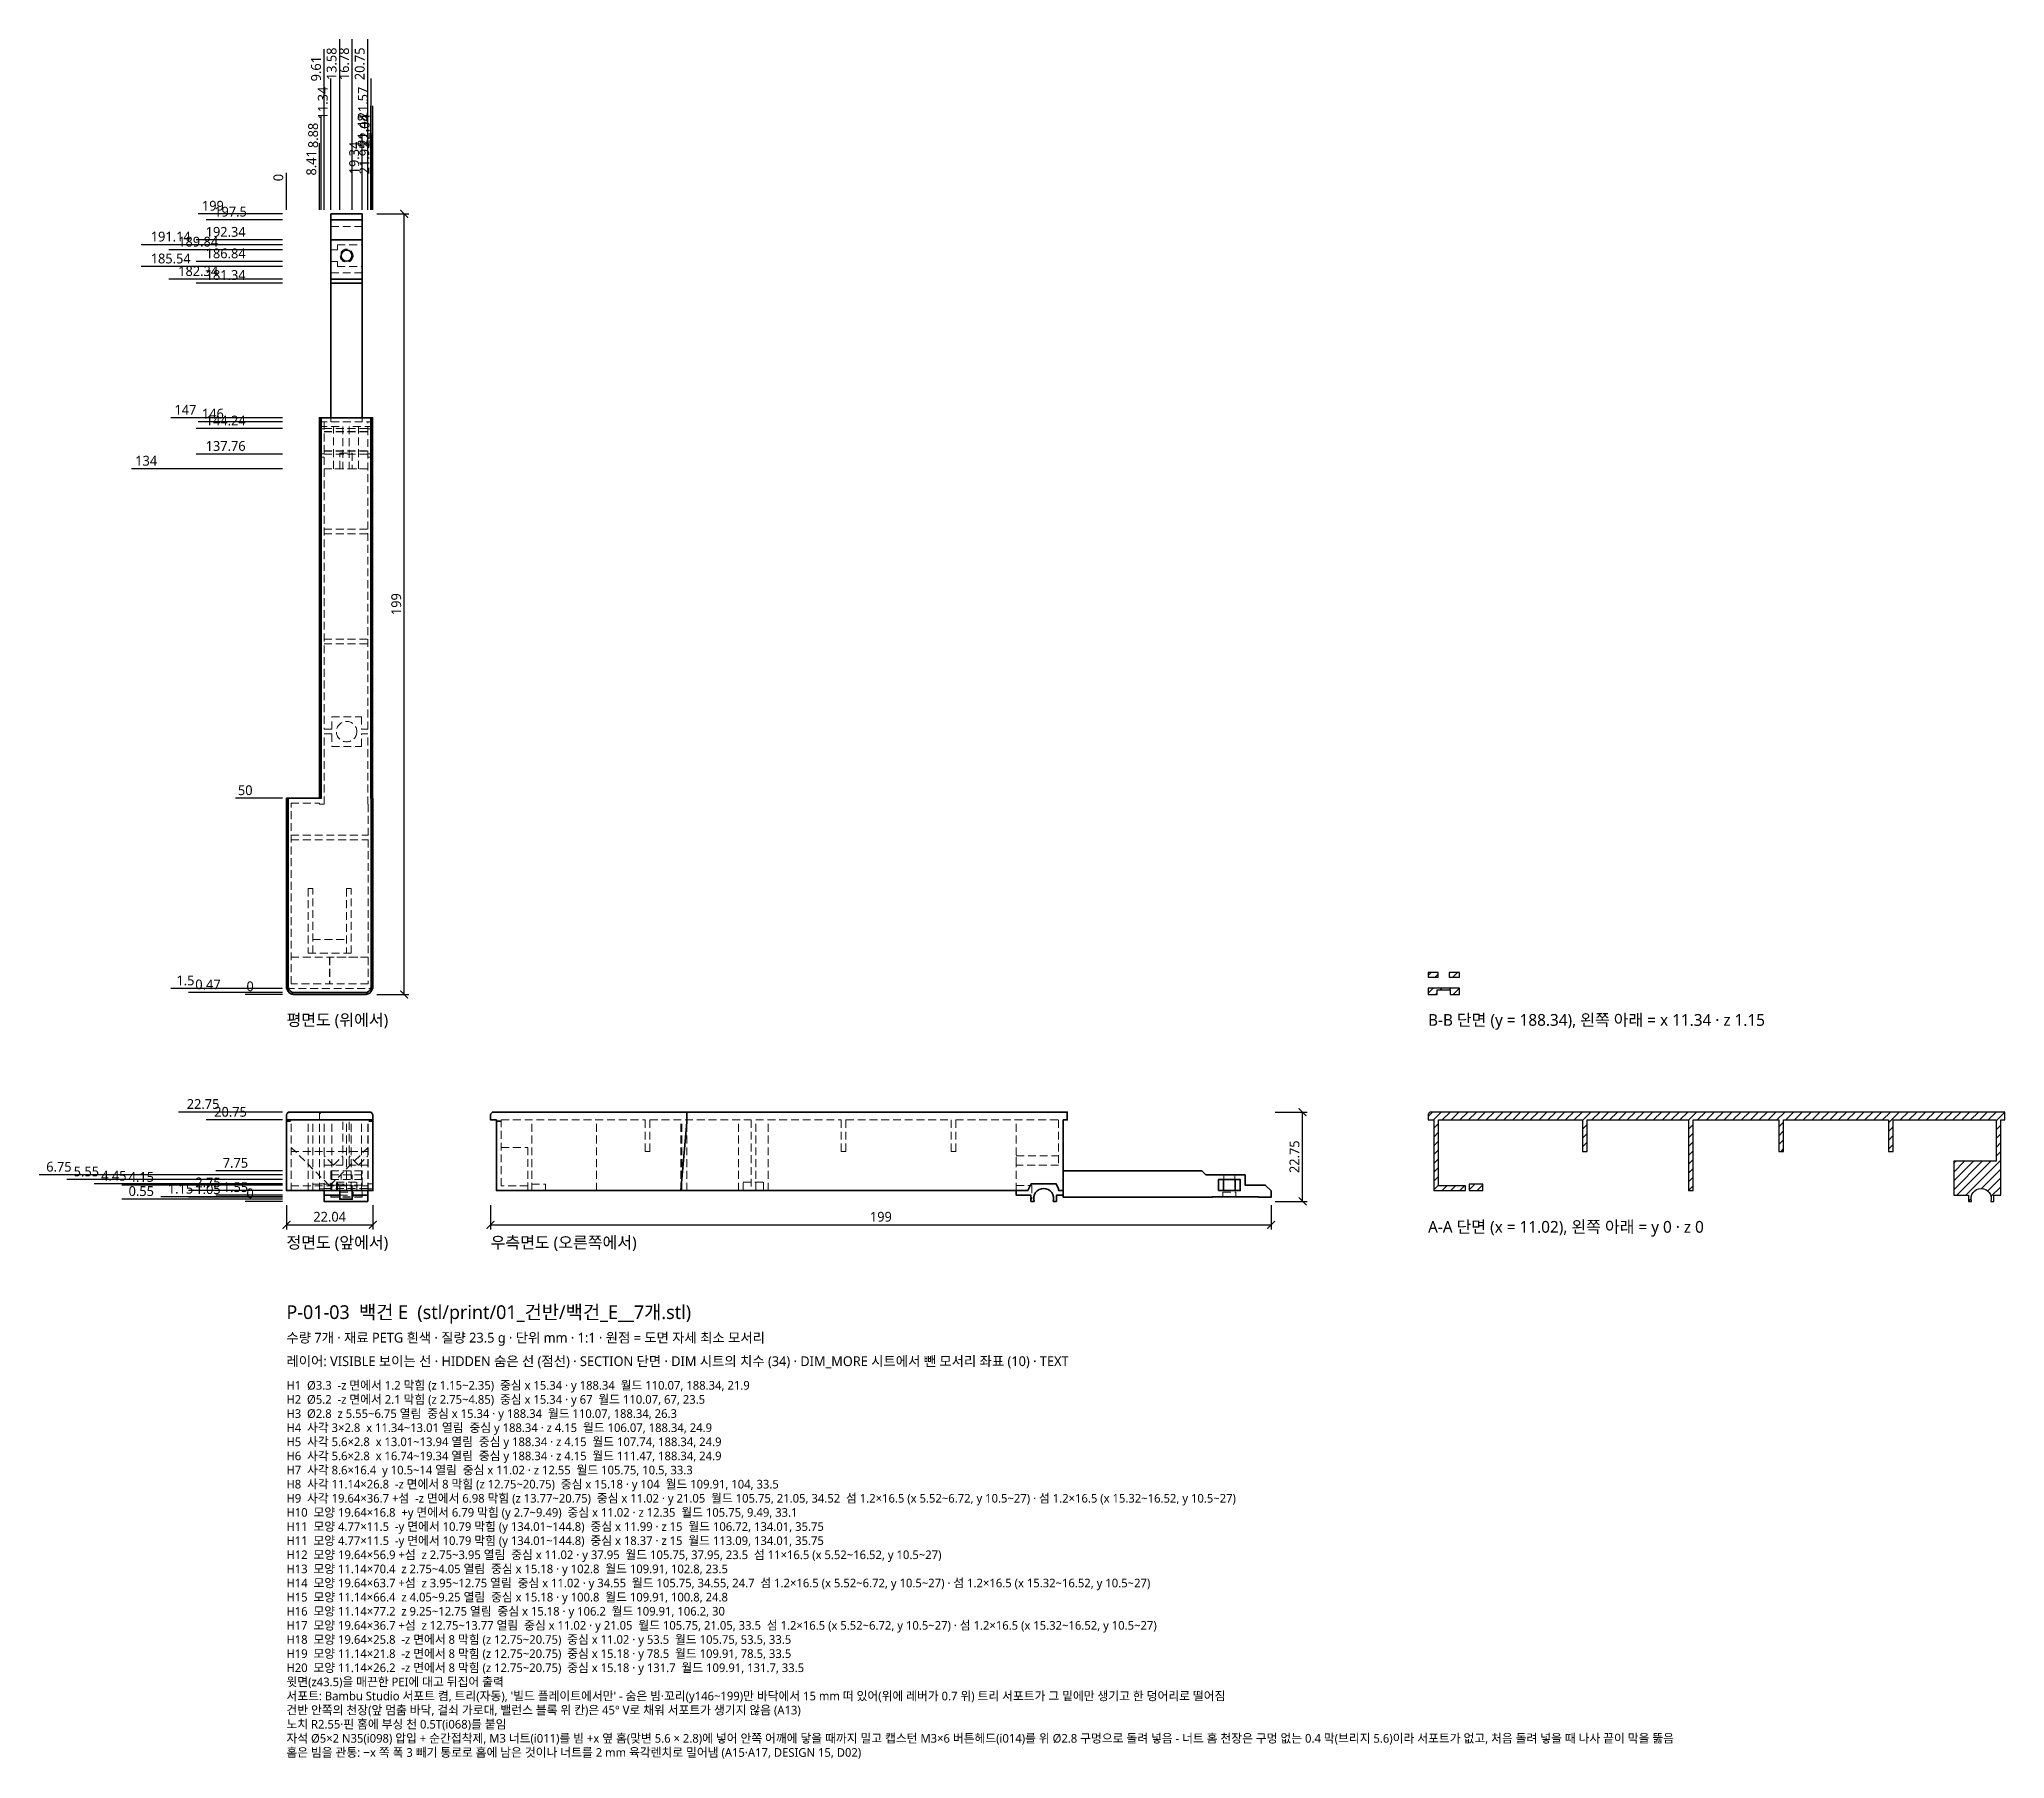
# Model space of a CAD drawing. Header units: millimetres. Extents: x -63 to 438, y -142 to 296.
import ezdxf

# ---------------------------------------------------------------- set-up
doc = ezdxf.new("R2010")
doc.units = ezdxf.units.MM
doc.linetypes.add('HIDDEN', pattern=[3, 2, -1])
for name, color, linetype, lineweight in [('DIM', 4, 'CONTINUOUS', 13), ('DIM_MORE', 3, 'CONTINUOUS', 13), ('HIDDEN', 8, 'HIDDEN', 18), ('SECTION', 5, 'CONTINUOUS', 25), ('TEXT', 7, 'CONTINUOUS', 18), ('VISIBLE', 7, 'CONTINUOUS', 35)]:
    doc.layers.add(name, color=color, linetype=linetype, lineweight=lineweight)
doc.styles.add('KR', font='malgun.ttf')
doc.dimstyles.new('TOCCATA', dxfattribs={"dimtxt": 2.5, "dimasz": 2, "dimexe": 1.2, "dimexo": 1, "dimgap": 0.8, "dimtad": 1, "dimdsep": 46, "dimtxsty": 'KR', "dimblk": 'ARCHTICK', "dimcen": 2.5, "dimazin": 3, "dimtfac": 0.5, "dimtmove": 2, "dimatfit": 3})

# ---------------------------------------------------------------- blocks, each defined once
blk = doc.blocks.new('_ARCHTICK')
at = {"color": 0, "linetype": 'BYBLOCK', "const_width": 0.15}
blk.add_lwpolyline([(-0.5, -0.5), (0.5, 0.5)], dxfattribs=at)

msp = doc.modelspace()

# ---------------------------------------------------------------- hatches: boundary and pattern name
at = {"layer": 'SECTION'}
h = msp.add_hatch(dxfattribs=at)
h.set_pattern_fill('ANSI31', scale=0.5)
h.paths.add_polyline_path([(293.64, 58.35), (291.04, 58.35), (291.04, 57.15), (293.64, 57.15)])
h.paths.add_polyline_path([(299.04, 58.35), (296.44, 58.35), (296.44, 57.15), (299.04, 57.15)])
h.paths.add_polyline_path([(293.39, 53.95), (296.69, 53.95), (296.69, 52.75), (299.04, 52.75), (299.04, 54.35), (291.04, 54.35), (291.04, 52.75), (293.39, 52.75)])
h = msp.add_hatch(dxfattribs=at)
h.set_pattern_fill('ANSI31', scale=0.5)
h.paths.add_polyline_path([(429.5, 0.58), (429.53, 1.18), (429.69, 1.75), (429.99, 2.26), (430.4, 2.7), (430.89, 3.03), (431.45, 3.23), (432.04, 3.3), (432.63, 3.23), (433.19, 3.03), (433.68, 2.7), (434.09, 2.26), (434.39, 1.75), (434.55, 1.18), (434.58, 0.58), (434.48, 0), (435.28, 0), (435.28, 1.55), (437.04, 1.55), (437.04, 20.75), (438.04, 20.75), (438.04, 22.75), (291.506, 22.75), (291.272, 22.517), (291.203, 22.438), (291.145, 22.351), (291.099, 22.257), (291.065, 22.158), (291.045, 22.055), (291.04, 21.982), (291.04, 20.75), (292.54, 20.75), (292.54, 2.75), (300.54, 2.75), (300.54, 3.95), (293.74, 3.95), (293.74, 20.75), (330.44, 20.75), (330.44, 12.75), (331.64, 12.75), (331.64, 20.75), (357.44, 20.75), (357.44, 2.75), (358.64, 2.75), (358.64, 20.75), (380.44, 20.75), (380.44, 12.75), (381.64, 12.75), (381.64, 20.75), (408.44, 20.75), (408.44, 12.75), (409.64, 12.75), (409.64, 20.75), (435.84, 20.75), (435.84, 10.219), (425.05, 10.219), (425.05, 9.25), (425.04, 9.25), (425.04, 1.55), (428.8, 1.55), (428.8, 0), (429.6, 0)])
h.paths.add_polyline_path([(305.04, 4.35), (301.54, 4.35), (301.54, 2.75), (305.04, 2.75)])

# ---------------------------------------------------------------- linework, layer by layer
at = {"layer": 'HIDDEN'}
for points in [[(11.34, 248.55), (19.34, 248.55)], [(11.34, 242.59), (13.01, 242.59), (13.01, 243.89), (19.34, 243.89)], [(11.34, 239.59), (13.01, 239.59), (13.01, 238.29), (19.34, 238.29)], [(11.34, 236.75), (19.34, 236.75)], [(8.409, 198.75), (21.95, 198.75)], [(8.409, 197.55), (14.38, 197.55), (14.38, 186.75)], [(8.409, 196.95), (9.609, 196.95)], [(9.609, 198.75), (9.609, 120.35), (11.54, 120.35), (11.54, 123.55), (19.14, 123.55), (19.14, 120.35), (20.75, 120.35)], [(9.609, 186.76), (11.985, 186.76), (11.985, 197.55)], [(9.609, 196.99), (20.75, 196.99)], [(9.609, 196.29), (20.75, 196.29)], [(9.609, 196.19), (20.75, 196.19)], [(11.34, 198.75), (11.34, 199.74)], [(14.38, 186.76), (12.004, 186.76), (12.004, 197.55)], [(21.95, 197.55), (15.98, 197.55), (15.98, 186.75)], [(15.98, 186.76), (18.355, 186.76), (18.355, 197.55)], [(20.75, 186.76), (18.375, 186.76), (18.375, 197.55)], [(19.34, 198.75), (19.34, 199.74)], [(20.75, 120.35), (20.75, 198.75)], [(20.75, 196.95), (21.95, 196.95)], [(8.409, 190.55), (9.609, 190.55)], [(9.609, 191.31), (20.75, 191.31)], [(9.609, 191.21), (20.75, 191.21)], [(9.609, 190.51), (20.75, 190.51)], [(13.58, 186.75), (13.58, 190.75), (16.78, 190.75), (16.78, 186.75)], [(20.75, 190.55), (21.95, 190.55)], [(8.409, 189.75), (9.609, 189.75)], [(9.609, 186.75), (20.75, 186.75)], [(20.75, 189.75), (21.95, 189.75)], [(9.609, 171.35), (20.75, 171.35)], [(9.609, 170.15), (20.75, 170.15)], [(9.609, 143.35), (20.75, 143.35)], [(9.609, 142.15), (20.75, 142.15)], [(20.75, 101.25), (20.84, 101.25), (20.84, 55.45), (1.2, 55.45), (1.2, 101.55), (8.409, 101.55), (8.409, 101.25), (9.609, 101.25), (9.609, 119.15), (11.54, 119.15), (11.54, 115.95), (19.14, 115.95), (19.14, 119.15), (20.75, 119.15)], [(20.75, 101.25), (20.75, 119.15)], [(21.95, 101.25), (22.04, 101.25)], [(1.2, 93.35), (20.84, 93.35)], [(1.2, 92.15), (20.84, 92.15)], [(6.72, 63.25), (6.72, 79.75), (5.52, 79.75), (5.52, 63.25), (16.52, 63.25), (16.52, 79.75), (15.32, 79.75), (15.32, 63.25)], [(6.72, 66.75), (15.32, 66.75)], [(1.2, 62.25), (20.84, 62.25)], [(1.2, 62.24), (11.01, 62.24), (11.01, 55.45)], [(20.84, 62.24), (11.03, 62.24), (11.03, 55.45)], [(0.064, 54.25), (21.976, 54.25)], [(21.04, 54.25), (21.138, 54.255), (21.235, 54.269), (21.33, 54.293)], [(21.33, 54.293), (21.316, 54.289)], [(1.2, 2.75), (1.2, 20.75)], [(5.52, 2.75), (5.52, 20.75)], [(6.72, 2.75), (6.72, 20.75)], [(8.409, 2.75), (8.409, 22.75)], [(8.409, 21.966), (8.415, 22.055), (8.435, 22.158), (8.469, 22.257), (8.515, 22.351), (8.573, 22.438), (8.642, 22.517), (8.876, 22.75)], [(9.609, 2.749), (9.609, 20.75)], [(9.609, 9.25), (14.38, 9.25), (14.38, 20.75)], [(11.54, 2.75), (11.54, 20.75)], [(15.32, 2.75), (15.32, 20.75)], [(20.75, 9.25), (15.98, 9.25), (15.98, 20.75)], [(16.52, 2.75), (16.52, 20.75)], [(19.14, 2.75), (19.14, 20.75)], [(20.75, 2.749), (20.75, 20.75)], [(20.84, 2.75), (20.84, 20.75)], [(21.483, 22.75), (21.717, 22.517), (21.786, 22.438), (21.844, 22.351), (21.89, 22.257), (21.924, 22.158), (21.944, 22.055), (21.95, 21.966)], [(21.95, 2.75), (21.95, 22.318)], [(61.54, 2.75), (61.54, 3.95), (54.74, 3.95), (54.74, 20.75), (91.44, 20.75), (91.44, 12.75), (92.64, 12.75), (92.64, 20.75), (118.44, 20.75), (118.44, 2.75)], [(62.54, 2.75), (62.54, 20.75)], [(79.04, 2.75), (79.04, 20.75)], [(100.54, 2.75), (100.54, 20.75)], [(100.84, 2.75), (100.84, 20.75)], [(102.04, 2.75), (102.04, 20.15)], [(115.24, 2.75), (115.24, 20.75)], [(119.64, 2.75), (119.64, 20.75), (141.44, 20.75), (141.44, 12.75), (142.64, 12.75), (142.64, 20.75), (169.44, 20.75), (169.44, 12.75), (170.64, 12.75), (170.64, 20.75), (196.84, 20.75), (196.84, 9.25), (186.04, 9.25)], [(122.84, 2.75), (122.84, 20.75)], [(186.04, 2.75), (186.04, 20.75)], [(11.01, 3.95), (1.2, 13.77)], [(1.2, 12.75), (20.84, 12.75)], [(11.985, 9.25), (9.609, 11.635)], [(11.03, 3.95), (20.84, 13.77)], [(12.004, 9.25), (14.38, 11.635)], [(18.355, 9.25), (15.98, 11.635)], [(18.375, 9.25), (20.75, 11.635)], [(54.74, 13.77), (61.53, 13.77), (61.53, 3.95)], [(186.05, 9.25), (186.05, 11.635), (196.84, 11.635)], [(11.34, 7.75), (11.34, 1.05), (19.34, 1.05), (19.34, 7.75)], [(11.34, 7.75), (19.34, 7.75)], [(11.34, 6.75), (19.34, 6.75)], [(11.34, 5.55), (19.34, 5.55)], [(13.01, 2.75), (13.01, 5.55)], [(13.94, 5.55), (13.94, 6.75)], [(16.74, 5.55), (16.74, 6.75)], [(238.99, 5.55), (238.99, 6.75)], [(241.77, 5.55), (241.77, 6.75)], [(1.2, 3.95), (20.84, 3.95)], [(6.72, 4.35), (15.32, 4.35)], [(8.409, 4.45), (9.609, 4.45)], [(8.409, 3.175), (9.609, 3.175)], [(9.609, 3.3), (20.75, 3.3)], [(11.34, 4.15), (19.34, 4.15)], [(11.34, 2.65), (19.34, 2.65)], [(11.34, 1.15), (19.34, 1.15)], [(12.746, 2.75), (12.746, 4.85), (17.94, 4.85), (17.94, 2.75)], [(13.58, 2.745), (13.58, 4.05), (16.78, 4.05), (16.78, 2.745)], [(13.58, 1.55), (16.78, 1.55)], [(13.69, 1.15), (13.69, 2.35), (16.99, 2.35), (16.99, 1.15)], [(20.75, 4.45), (21.95, 4.45)], [(20.75, 3.175), (21.95, 3.175)], [(62.54, 4.35), (66.04, 4.35), (66.04, 2.75)], [(116.441, 2.75), (116.441, 4.85), (121.639, 4.85), (121.639, 2.75)], [(186.04, 4.05), (190.04, 4.05), (190.04, 0.55), (189.8, 0.55)], [(238.739, 1.15), (238.739, 2.35), (242.021, 2.35), (242.021, 1.15)]]:
    msp.add_lwpolyline(points, dxfattribs=at)
for centre, radius in [((15.34, 241.09), 1.65), ((15.34, 119.75), 2.6)]:
    msp.add_circle(centre, radius, dxfattribs=at)
for centre, start, end in [((1, 55.25), -174.37504, -90.00002), ((21.04, 55.25), -73.1251, -5.62485)]:
    msp.add_arc(centre, 1, start, end, dxfattribs=at)
at = {"layer": 'SECTION'}
for points in [[(293.64, 58.35), (291.04, 58.35), (291.04, 57.15), (293.64, 57.15)], [(299.04, 58.35), (296.44, 58.35), (296.44, 57.15), (299.04, 57.15)], [(293.39, 53.95), (296.69, 53.95), (296.69, 52.75), (299.04, 52.75), (299.04, 54.35), (291.04, 54.35), (291.04, 52.75), (293.39, 52.75)], [(429.5, 0.58), (429.53, 1.18), (429.69, 1.75), (429.99, 2.26), (430.4, 2.7), (430.89, 3.03), (431.45, 3.23), (432.04, 3.3), (432.63, 3.23), (433.19, 3.03), (433.68, 2.7), (434.09, 2.26), (434.39, 1.75), (434.55, 1.18), (434.58, 0.58), (434.48, 0), (435.28, 0), (435.28, 1.55), (437.04, 1.55), (437.04, 20.75), (438.04, 20.75), (438.04, 22.75), (291.506, 22.75), (291.272, 22.517), (291.203, 22.438), (291.145, 22.351), (291.099, 22.257), (291.065, 22.158), (291.045, 22.055), (291.04, 21.982), (291.04, 20.75), (292.54, 20.75), (292.54, 2.75), (300.54, 2.75), (300.54, 3.95), (293.74, 3.95), (293.74, 20.75), (330.44, 20.75), (330.44, 12.75), (331.64, 12.75), (331.64, 20.75), (357.44, 20.75), (357.44, 2.75), (358.64, 2.75), (358.64, 20.75), (380.44, 20.75), (380.44, 12.75), (381.64, 12.75), (381.64, 20.75), (408.44, 20.75), (408.44, 12.75), (409.64, 12.75), (409.64, 20.75), (435.84, 20.75), (435.84, 10.219), (425.05, 10.219), (425.05, 9.25), (425.04, 9.25), (425.04, 1.55), (428.8, 1.55), (428.8, 0), (429.6, 0)], [(305.04, 4.35), (301.54, 4.35), (301.54, 2.75), (305.04, 2.75)]]:
    msp.add_lwpolyline(points, close=True, dxfattribs=at)
at = {"layer": 'VISIBLE'}
for points in [[(11.34, 199.74), (11.34, 251.75), (19.34, 251.75), (19.34, 199.74)], [(11.34, 250.25), (19.34, 250.25)], [(11.34, 245.09), (19.34, 245.09)], [(11.34, 235.09), (19.34, 235.09)], [(11.34, 234.09), (19.34, 234.09)], [(8.876, 199.75), (8.876, 102.751), (0, 102.75), (0, 54.709), (0.008, 54.554), (0.036, 54.359), (0.084, 54.169), (0.15, 53.984), (0.234, 53.806), (0.335, 53.638), (0.452, 53.48), (0.584, 53.334), (0.73, 53.202), (0.888, 53.085), (1.056, 52.984), (1.234, 52.9), (1.419, 52.834), (1.609, 52.786), (1.804, 52.758), (1.959, 52.75), (20.081, 52.75), (20.236, 52.758), (20.431, 52.786), (20.621, 52.834), (20.806, 52.9), (20.984, 52.984), (21.152, 53.085), (21.31, 53.202), (21.456, 53.334), (21.588, 53.48), (21.705, 53.638), (21.806, 53.806), (21.89, 53.984), (21.956, 54.169), (22.004, 54.359), (22.032, 54.554), (22.04, 54.709), (22.04, 102.75), (21.483, 102.751), (21.483, 199.75)], [(8.409, 102.75), (8.409, 199.75), (21.95, 199.75), (21.95, 101.25)], [(0.467, 102.75), (0.466, 54.75), (0.473, 54.6), (0.495, 54.451), (0.532, 54.305), (0.582, 54.163), (0.647, 54.027), (0.724, 53.898), (0.814, 53.777), (0.915, 53.665), (1.027, 53.564), (1.148, 53.474), (1.277, 53.397), (1.413, 53.332), (1.555, 53.282), (1.701, 53.245), (1.85, 53.223), (2, 53.216), (20.04, 53.216), (20.19, 53.223), (20.339, 53.245), (20.485, 53.282), (20.627, 53.332), (20.763, 53.397), (20.892, 53.474), (21.013, 53.564), (21.125, 53.665), (21.226, 53.777), (21.316, 53.898), (21.393, 54.027), (21.458, 54.163), (21.508, 54.305), (21.545, 54.451), (21.567, 54.6), (21.574, 54.75), (21.573, 102.75)], [(0.004, 55.164), (0, 55.25)], [(22.036, 55.164), (22.04, 55.25)], [(0, 21.982), (0, 2.75), (22.04, 2.75), (22.04, 21.982), (22.035, 22.055)], [(0, 21.966), (0.005, 22.055)], [(0, 20.45), (1, 20.45)], [(0.005, 22.055), (0.025, 22.158), (0.06, 22.257)], [(0.005, 22.055), (0.026, 22.158), (0.06, 22.257)], [(0.06, 22.257), (0.106, 22.351), (0.164, 22.438), (0.106, 22.351)], [(0.064, 20.45), (0.064, 20.75), (21.976, 20.75), (21.976, 20.45)], [(0.164, 22.438), (0.233, 22.517), (0.466, 22.75)], [(0.466, 22.75), (21.574, 22.75), (21.808, 22.517)], [(21.04, 20.45), (22.04, 20.45)], [(21.808, 22.517), (21.573, 22.75)], [(21.808, 22.517), (21.876, 22.438)], [(21.808, 22.517), (21.876, 22.438)], [(21.876, 22.438), (21.935, 22.351), (21.981, 22.257)], [(21.981, 22.257), (21.934, 22.351)], [(21.981, 22.257), (22.014, 22.158)], [(22.035, 22.055), (22.014, 22.158)], [(22.035, 22.055), (22.015, 22.158)], [(22.035, 22.055), (22.04, 21.966)], [(198.04, 2.75), (196.84, 2.75), (196.84, 3.175), (196.24, 4.45), (189.84, 4.45), (189.04, 2.75), (53.54, 2.75), (53.54, 20.75), (52.04, 20.75), (52.04, 21.982), (52.045, 22.055), (52.065, 22.158), (52.099, 22.257), (52.145, 22.351), (52.203, 22.438), (52.272, 22.517), (52.506, 22.75), (199.04, 22.75), (199.04, 20.75), (198.04, 20.75), (198.04, 1.05), (236.04, 1.05), (236.04, 1.15), (247.84, 1.15), (247.84, 1.05), (251.04, 1.05), (251.04, 2.65), (249.54, 4.15), (244.38, 4.15), (244.38, 6.75), (234.38, 6.75)], [(53.54, 20.45), (54.54, 20.45)], [(102.041, 22.75), (102.04, 20.15), (100.54, 2.75)], [(198.04, 7.75), (233.38, 7.75)], [(234.38, 6.75), (233.38, 7.75)], [(237.58, 2.75), (243.18, 2.75), (243.18, 5.55), (237.58, 5.55), (237.58, 2.75)], [(238.88, 2.75), (238.88, 5.55)], [(241.88, 2.75), (241.88, 5.55)], [(9.609, 2.75), (9.609, 0), (20.75, 0), (20.75, 2.75)], [(9.609, 1.55), (13.58, 1.55)], [(13.58, 2.747), (13.58, 0.55), (16.78, 0.55), (16.78, 2.747)], [(16.78, 1.55), (20.75, 1.55)], [(186.04, 2.75), (186.04, 1.55), (189.8, 1.55), (189.8, 0), (190.6, 0), (190.5, 0.58), (190.53, 1.18), (190.69, 1.75), (190.99, 2.26), (191.4, 2.7), (191.89, 3.03), (192.45, 3.23), (193.04, 3.3), (193.63, 3.23), (194.19, 3.03), (194.68, 2.7), (195.09, 2.26), (195.39, 1.75)], [(198.04, 1.55), (196.28, 1.55), (196.28, 0), (195.48, 0), (195.58, 0.58), (195.55, 1.18), (195.39, 1.75)]]:
    msp.add_lwpolyline(points, dxfattribs=at)
msp.add_circle((15.34, 241.09), 1.4, dxfattribs=at)

# ---------------------------------------------------------------- texts
at = {"layer": 'TEXT', "style": 'KR'}
for s, height, p in [('평면도 (위에서)', 3, (0, 44.75)), ('B-B 단면 (y = 188.34), 왼쪽 아래 = x 11.34 · z 1.15', 3, (291.04, 44.75)), ('A-A 단면 (x = 11.02), 왼쪽 아래 = y 0 · z 0', 3, (291.04, -8)), ('정면도 (앞에서)', 3, (0, -12)), ('우측면도 (오른쪽에서)', 3, (52.04, -12)), ('P-01-03  백건 E  (stl/print/01_건반/백건_E__7개.stl)', 3.5, (0, -30)), ('수량 7개 · 재료 PETG 흰색 · 질량 23.5 g · 단위 mm · 1:1 · 원점 = 도면 자세 최소 모서리', 2.5, (0, -36)), ('레이어: VISIBLE 보이는 선 · HIDDEN 숨은 선 (점선) · SECTION 단면 · DIM 시트의 치수 (34) · DIM_MORE 시트에서 뺀 모서리 좌표 (10) · TEXT', 2.5, (0, -42)), ('H1  Ø3.3  -z 면에서 1.2 막힘 (z 1.15~2.35)  중심 x 15.34 · y 188.34  월드 110.07, 188.34, 21.9', 2.2, (0, -48)), ('H2  Ø5.2  -z 면에서 2.1 막힘 (z 2.75~4.85)  중심 x 15.34 · y 67  월드 110.07, 67, 23.5', 2.2, (0, -51.6)), ('H3  Ø2.8  z 5.55~6.75 열림  중심 x 15.34 · y 188.34  월드 110.07, 188.34, 26.3', 2.2, (0, -55.2)), ('H4  사각 3×2.8  x 11.34~13.01 열림  중심 y 188.34 · z 4.15  월드 106.07, 188.34, 24.9', 2.2, (0, -58.8)), ('H5  사각 5.6×2.8  x 13.01~13.94 열림  중심 y 188.34 · z 4.15  월드 107.74, 188.34, 24.9', 2.2, (0, -62.4)), ('H6  사각 5.6×2.8  x 16.74~19.34 열림  중심 y 188.34 · z 4.15  월드 111.47, 188.34, 24.9', 2.2, (0, -66)), ('H7  사각 8.6×16.4  y 10.5~14 열림  중심 x 11.02 · z 12.55  월드 105.75, 10.5, 33.3', 2.2, (0, -69.6)), ('H8  사각 11.14×26.8  -z 면에서 8 막힘 (z 12.75~20.75)  중심 x 15.18 · y 104  월드 109.91, 104, 33.5', 2.2, (0, -73.2)), ('H9  사각 19.64×36.7 +섬  -z 면에서 6.98 막힘 (z 13.77~20.75)  중심 x 11.02 · y 21.05  월드 105.75, 21.05, 34.52  섬 1.2×16.5 (x 5.52~6.72, y 10.5~27) · 섬 1.2×16.5 (x 15.32~16.52, y 10.5~27)', 2.2, (0, -76.8)), ('H10  모양 19.64×16.8  +y 면에서 6.79 막힘 (y 2.7~9.49)  중심 x 11.02 · z 12.35  월드 105.75, 9.49, 33.1', 2.2, (0, -80.4)), ('H11  모양 4.77×11.5  -y 면에서 10.79 막힘 (y 134.01~144.8)  중심 x 11.99 · z 15  월드 106.72, 134.01, 35.75', 2.2, (0, -84)), ('H11  모양 4.77×11.5  -y 면에서 10.79 막힘 (y 134.01~144.8)  중심 x 18.37 · z 15  월드 113.09, 134.01, 35.75', 2.2, (0, -87.6)), ('H12  모양 19.64×56.9 +섬  z 2.75~3.95 열림  중심 x 11.02 · y 37.95  월드 105.75, 37.95, 23.5  섬 11×16.5 (x 5.52~16.52, y 10.5~27)', 2.2, (0, -91.2)), ('H13  모양 11.14×70.4  z 2.75~4.05 열림  중심 x 15.18 · y 102.8  월드 109.91, 102.8, 23.5', 2.2, (0, -94.8)), ('H14  모양 19.64×63.7 +섬  z 3.95~12.75 열림  중심 x 11.02 · y 34.55  월드 105.75, 34.55, 24.7  섬 1.2×16.5 (x 5.52~6.72, y 10.5~27) · 섬 1.2×16.5 (x 15.32~16.52, y 10.5~27)', 2.2, (0, -98.4)), ('H15  모양 11.14×66.4  z 4.05~9.25 열림  중심 x 15.18 · y 100.8  월드 109.91, 100.8, 24.8', 2.2, (0, -102)), ('H16  모양 11.14×77.2  z 9.25~12.75 열림  중심 x 15.18 · y 106.2  월드 109.91, 106.2, 30', 2.2, (0, -105.6)), ('H17  모양 19.64×36.7 +섬  z 12.75~13.77 열림  중심 x 11.02 · y 21.05  월드 105.75, 21.05, 33.5  섬 1.2×16.5 (x 5.52~6.72, y 10.5~27) · 섬 1.2×16.5 (x 15.32~16.52, y 10.5~27)', 2.2, (0, -109.2)), ('H18  모양 19.64×25.8  -z 면에서 8 막힘 (z 12.75~20.75)  중심 x 11.02 · y 53.5  월드 105.75, 53.5, 33.5', 2.2, (0, -112.8)), ('H19  모양 11.14×21.8  -z 면에서 8 막힘 (z 12.75~20.75)  중심 x 15.18 · y 78.5  월드 109.91, 78.5, 33.5', 2.2, (0, -116.4)), ('H20  모양 11.14×26.2  -z 면에서 8 막힘 (z 12.75~20.75)  중심 x 15.18 · y 131.7  월드 109.91, 131.7, 33.5', 2.2, (0, -120)), ("서포트: Bambu Studio 서포트 켬, 트리(자동), '빌드 플레이트에서만' - 숨은 빔·꼬리(y146~199)만 바닥에서 15 mm 떠 있어(위에 레버가 0.7 위) 트리 서포트가 그 밑에만 생기고 한 덩어리로 떨어짐", 2.2, (0, -127.2)), ('윗면(z43.5)을 매끈한 PEI에 대고 뒤집어 출력', 2.2, (0, -123.6)), ('건반 안쪽의 천장(앞 멈춤 바닥, 걸쇠 가로대, 밸런스 블록 위 칸)은 45° V로 채워 서포트가 생기지 않음 (A13)', 2.2, (0, -130.8)), ('노치 R2.55·핀 홈에 부싱 천 0.5T(i068)를 붙임', 2.2, (0, -134.4)), ('자석 Ø5×2 N35(i098) 압입 + 순간접착제, M3 너트(i011)를 빔 +x 옆 홈(맞변 5.6 × 2.8)에 넣어 안쪽 어깨에 닿을 때까지 밀고 캡스턴 M3×6 버튼헤드(i014)를 위 Ø2.8 구멍으로 돌려 넣음 - 너트 홈 천장은 구멍 없는 0.4 막(브리지 5.6)이라 서포트가 없고, 처음 돌려 넣을 때 나사 끝이 막을 뚫음', 2.2, (0, -138)), ('홈은 빔을 관통: −x 쪽 폭 3 빼기 통로로 홈에 남은 것이나 너트를 2 mm 육각렌치로 밀어냄 (A15·A17, DESIGN 15, D02)', 2.2, (0, -141.6))]:
    msp.add_text(s, height=height, dxfattribs=at).set_placement(p)

# ---------------------------------------------------------------- dimensions: what is measured, and where the dimension line sits
at = {"layer": 'DIM'}
for feature_location, offset, dtype, origin in [((11.34, 251.75), (0, 22), 1, (0, 52.75)), ((21.57, 251.75), (0, 22), 1, (0, 52.75)), ((21.48, 251.75), (0, 15), 1, (0, 52.75)), ((22.04, 251.75), (0, 15), 1, (0, 52.75)), ((8.88, 251.75), (0, 15), 1, (0, 52.75)), ((19.34, 251.75), (0, 8), 1, (0, 52.75)), ((21.95, 251.75), (0, 8), 1, (0, 52.75)), ((8.41, 251.75), (0, 8), 1, (0, 52.75)), ((0, 251.75), (0, 8), 1, (0, 52.75)), ((0, 251.75), (-15, 0), 0, (0, 52.75)), ((0, 250.25), (-8, 0), 0, (0, 52.75)), ((0, 243.89), (-22, 0), 0, (0, 52.75)), ((0, 242.59), (-15, 0), 0, (0, 52.75)), ((0, 245.09), (-8, 0), 0, (0, 52.75)), ((0, 238.29), (-22, 0), 0, (0, 52.75)), ((0, 239.59), (-8, 0), 0, (0, 52.75)), ((0, 235.09), (-15, 0), 0, (0, 52.75)), ((0, 234.09), (-8, 0), 0, (0, 52.75)), ((0, 199.75), (-22, 0), 0, (0, 52.75)), ((0, 196.99), (-8, 0), 0, (0, 52.75)), ((0, 198.75), (-15, 0), 0, (0, 52.75)), ((0, 190.51), (-8, 0), 0, (0, 52.75)), ((0, 102.75), (-8, 0), 0, (0, 52.75)), ((0, 54.25), (-22, 0), 0, (0, 52.75)), ((0, 53.22), (-15, 0), 0, (0, 52.75)), ((0, 52.75), (-8, 0), 0, (0, 52.75)), ((0, 22.75), (-15, 0), 0, (0, 0)), ((0, 20.75), (-8, 0), 0, (0, 0)), ((0, 7.75), (-8, 0), 0, (0, 0)), ((0, 2.75), (-15, 0), 0, (0, 0)), ((0, 1.55), (-8, 0), 0, (0, 0)), ((0, 1.15), (-22, 0), 0, (0, 0)), ((0, 1.05), (-15, 0), 0, (0, 0)), ((0, 0), (-8, 0), 0, (0, 0))]:
    msp.add_ordinate_dim(feature_location=feature_location, offset=offset, dtype=dtype, origin=origin, dimstyle='TOCCATA', dxfattribs=at).render()
for base, p1, p2 in [((30.04, 52.75), (22.04, 52.75), (22.04, 251.75)), ((259.04, 0), (251.04, 0), (251.04, 22.75))]:
    msp.add_linear_dim(base=base, p1=p1, p2=p2, angle=90, dimstyle='TOCCATA', dxfattribs=at).render()
for base, p1, p2 in [((0, -6), (0, 0), (22.04, 0)), ((52.04, -6), (52.04, 0), (251.04, 0))]:
    msp.add_linear_dim(base=base, p1=p1, p2=p2, dimstyle='TOCCATA', dxfattribs=at).render()
at = {"layer": 'DIM_MORE'}
for feature_location, offset, dtype, origin in [((13.58, 251.75), (0, 32), 1, (0, 52.75)), ((16.78, 251.75), (0, 32), 1, (0, 52.75)), ((20.75, 251.75), (0, 32), 1, (0, 52.75)), ((9.61, 251.75), (0, 32), 1, (0, 52.75)), ((0, 186.75), (-32, 0), 0, (0, 52.75)), ((0, 6.75), (-53, 0), 0, (0, 0)), ((0, 5.55), (-46, 0), 0, (0, 0)), ((0, 4.45), (-39, 0), 0, (0, 0)), ((0, 4.15), (-32, 0), 0, (0, 0)), ((0, 0.55), (-32, 0), 0, (0, 0))]:
    msp.add_ordinate_dim(feature_location=feature_location, offset=offset, dtype=dtype, origin=origin, dimstyle='TOCCATA', dxfattribs=at).render()

doc.saveas('drawing.dxf')
